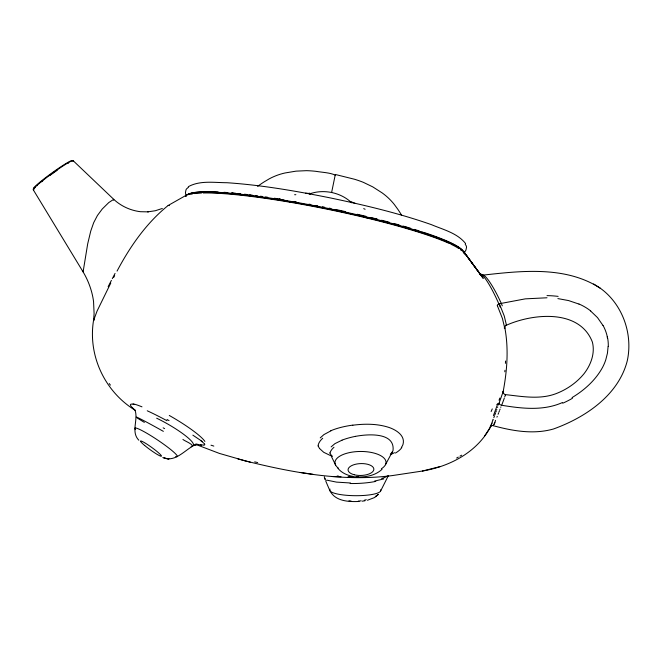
<?xml version="1.0" encoding="UTF-8"?>
<svg xmlns="http://www.w3.org/2000/svg" width="662" height="662" viewBox="0 0 662 662"><rect width="100%" height="100%" fill="white"/><g stroke="black" fill="none" stroke-linecap="round" stroke-linejoin="round"><path stroke-width="0.99" d="M94.302 319.862L93.64 320.3L97.074 311.049L110.786 283.03M608.105 346.375L607.459 353.136L605.804 359.723A50.072 49.675 -26.5 0 1 602.635 367.236C595.684 380.062 584.488 390.125 572.092 397.564M83.089 271.197L83.089 271.917L87.698 243.823L90.735 231.112L93.681 222.68L97.422 215.498L102.229 209.018L108.775 202.564L113.732 199.336C121.063 206.18 130.522 210.508 140.468 211.708L148.222 211.865L147.783 211.857L155.297 210.739L162.322 208.472M505.553 394.593L505.429 395.123M93.607 320.193L94.103 313.631L93.549 301.491C92.241 291.47 88.642 281.168 83.081 271.867L33.224 189.713L34.209 188.049A25.115 2.044 -36 0 1 36.857 185.501L38.065 184.441A24.668 2.011 -36 0 1 61.309 167.089A24.668 2.011 -36 0 1 73.019 161.255M93.64 319.787C87.583 355.304 104.728 391.763 135.387 410.407M406.782 227.745L406.857 228.663M504.187 327.938L504.758 328.335A2.78 2.764 10.8 0 1 506.447 325.158L504.245 315.956L499.363 303.75L525.314 298.86L547.011 297.776M504.775 328.286L502.408 318.447L497.394 305.77M331.645 192.361L335.32 174.478L354.418 179.228A105.672 104.935 10.8 0 1 363.33 182.331L372.739 186.866L382.09 192.857A60.548 60.126 10.8 0 1 394.32 204.484L397.928 209.432A123.033 122.164 10.8 0 1 401.511 215.076M335.187 175.132C330.346 172.65 322.063 172.393 315.89 171.326A105.672 104.935 10.8 0 0 306.473 170.672L296.038 171.144L285.09 172.964A60.548 60.126 10.8 0 0 269.26 178.839L263.997 181.967A123.033 122.164 10.8 0 0 257.642 186.361M502.789 393.054L503.228 391.275C507.216 369.917 508.838 347.773 504.56 326.316M502.657 392.98L503.228 391.275A2.78 2.764 10.8 0 0 505.545 394.635C521.97 396.422 539.282 399.716 555.327 393.915C566.374 389.827 576.412 382.959 583.917 373.856C590.843 365.043 595.27 353.227 592.366 342.022C579.465 308.608 532.629 313.482 506.289 325.282L506.066 325.042M502.359 393.907L499.189 402.835M504.742 396.869L505.545 394.577M504.328 398.094L501.705 405.268C521.739 408.562 543.32 411.102 562.452 402.529M499.082 403.092L499.098 403.059A2.805 1.398 16.3 0 0 501.564 405.26M499.827 398.061L499.057 400.229M498.767 404.019L498.933 403.53M498.428 404.995L498.594 404.499M497.551 407.486L497.733 406.981M496.657 410.001L496.839 409.497M496.301 411.003L495.937 411.996M495.581 412.98L494.862 414.9M494.514 415.844L493.835 417.648M500.77 407.37L500.935 406.94M500.108 409.108L499.769 409.985M493.165 419.385L493 419.84M492.909 420.056L492.048 422.298M499.438 410.862L498.925 412.161M497.816 403.53L497.435 404.49L496.814 404.366M498.585 413.022L498.081 414.296M497.253 416.348L496.93 417.134M495.077 421.57L495.59 420.362M388.164 476.127L388.453 475.473L380.683 490.89M33.514 188.248L34.068 188.513M113.566 200.197L113.732 199.336L73.143 160.676M113.715 277.403L114.65 275.632M117.05 271.097C130.042 246.537 146.385 223.003 168.156 205.477L186.907 194.868M385.45 464.732L392.434 451.683M484.501 436.126L490.592 426.8C477.103 452.204 449.945 466.437 422.373 471.046L392.194 475.597C342.701 481.87 292.811 472.825 244.882 460.777M463.698 251.303L463.127 252.106M331.132 446.891L334.931 443.639L342.031 440.172M391.507 452.982L390.332 454.215M320.251 437.896L323.908 434.611L330.992 430.797M248.564 195.447L249.094 194.992M187.454 188.074L187.015 188.438A4.609 4.584 10.8 0 0 185.997 189.853L185.459 192.559L186.039 196.407A141.817 16.79 11.6 0 1 328.104 208.398A141.817 16.79 11.6 0 1 463.897 253.38L465.949 250.079L466.52 247.373A4.609 4.584 10.8 0 0 466.147 245.676L465.196 244.22M377.108 495.366L375.404 496.732L378.333 494.382L374.328 497.634L367.451 500.265M382.057 469.3C375.288 475.614 365.656 477.443 356.686 476.822M498.478 304.197L499.148 303.8M456.598 458.054L458.286 457.094M459.974 456.135L461.662 455.183M188.298 186.701C199.974 180.221 214.157 182.687 226.95 182.72C261.73 185.054 296.137 191.07 330.272 197.905C364.398 205.071 398.45 213.098 431.392 224.641C443.25 229.673 457.31 233.007 465.601 243.566M187.934 187.751L188.455 187.478M394.511 452.709L391.474 454.173M168.156 205.477L169.348 205.601M248.631 195.315L250.062 194.959M204.103 445.195L204.815 444.607L204.417 443.548M383.753 478.924L374.626 481.051M422.373 471.046L440.023 466.611M197.433 444.541L194.347 445.303L195.34 444.765C184.921 449.498 175.413 463.052 162.786 457.525M355.519 436.374C367.294 434.073 395.156 431.881 393.029 450.491A33.423 15.954 5.8 0 1 391.573 452.998M33.886 189.721L33.224 189.713M362.172 501.192L364.994 500.786M352.896 425.203C364.547 423.713 376.661 423.647 387.982 427.131C395.313 429.373 405.558 435.215 403.017 444.351A40.837 18.329 3.5 0 1 401.304 447.462M482.391 275.193C521.466 270.824 565.869 265.661 600.542 288.392C622.677 304.462 633.046 334.128 627.303 360.666C618.598 395.247 585.216 417.598 553.415 429.009L553.3 429.042C533.522 434.603 512.901 431.028 493.496 425.765M191.119 446.767C195.878 445.129 183.887 440.751 182.919 439.394M359.094 501.457C348.857 501.937 335.444 501.366 330.09 490.972M350.562 482.995L336.445 482.11L327.078 480.19M305.472 193.221L308.194 193.337M332.175 476.541L341.038 476.781M347.939 476.963L350.893 477.045M366.285 217.69L374.46 218.518M557.884 298.595L568.617 300.581L578.952 304.073M201.505 445.212L195.869 443.937M306.043 473.28L313.06 474.34M300.209 472.42L305.91 473.289M376.504 218.824L377.026 218.907M231.808 193.014L235.159 193.561M237.459 193.941L241.051 194.554M243.55 194.984L246.156 195.439M352.954 476.375C347.178 475.399 341.286 472.751 337.694 467.993M407.684 228.531L406.998 228.307M409.017 228.837L418.748 231.162M419.865 231.435L420.982 231.708M422.075 231.981L423.167 232.246M254.688 461.844L257.683 462.581M279.389 198.89L280.415 199.146M195.638 444.368L219.403 453.42L244.717 460.702M237.89 458.932L250.426 462.208M281.904 199.543L284.255 200.197M285.148 200.462L288.375 201.496M210.996 445.187L213.834 446.089M352.805 202.489L355.337 203.449M289.095 201.753L290.419 202.249M331.339 455.977L323.71 452.303L319.556 448.513M163.15 427.834L163.878 428.24A29.898 5.958 29.8 0 1 164.615 428.628M167.039 419.476L169.042 420.618M405.367 226.727L406.145 227.207M192.857 435.149L202.224 441.446M600.31 288.227L593.624 283.981M590.645 311.024L597.513 317.611L602.958 325.431M331.67 455.994L332.258 456.557M138.83 440.213C130.571 431.814 138.565 419.849 134.998 410.092M109.238 383.563L110.413 385.11M463.574 251.527L483.144 278.222L463.574 251.527L482.126 276.683L464.194 252.462M331.554 456.772L335.651 465.138M497.369 305.72L497.303 305.563A2.822 0.968 -22.6 0 1 498.362 304.181M325.803 481.2L329.775 490.451M607.219 336.908L607.476 338.249M464.517 254.15L464.517 253.339A142.603 16.881 11.6 0 0 334.583 210.293A141.643 16.773 11.6 0 0 314.839 206.304A142.603 16.881 11.6 0 0 185.443 196.134M505.528 361.022A189.332 188 10.8 0 1 505.429 363.364M504.941 370.29A189.332 188 10.8 0 1 504.8 371.804M497.534 404.275A16.517 0.496 -70.1 0 1 493.405 415.628M492.263 408.901A51.669 6.008 -63.4 0 1 491.154 411.507M380.559 489.83A25.528 5.428 0.5 0 1 354.592 495.689A25.528 5.428 0.5 0 1 330.065 489.144M366.268 499.678A12.901 3.144 -0.6 0 1 364.249 500.273M361.179 500.811A12.901 3.144 -0.6 0 1 358.25 501.084M351.125 501.035A12.901 3.144 -0.6 0 1 348.948 500.811M135.478 429.621A25.528 2.789 33.8 0 1 157.63 440.031A25.528 2.789 33.8 0 1 175.744 456.548M144.366 422.389A31.213 0.877 29.4 0 1 138.25 417.854A31.213 0.877 29.4 0 1 163.373 431.359M156.646 418.202A32.777 5.718 29.7 0 1 193.263 445.361M203.673 444.988A42.782 5.039 24 0 1 200.636 444.765M134.659 409.761A42.277 5.131 28.9 0 1 132.317 407.61M132.193 407.535A43.146 4.924 29.6 0 1 133.956 404.424M133.045 403.861A42.285 4.609 29.3 0 1 141.974 406.849M147.254 410.788A41.541 4.262 28.8 0 1 166.965 420.718M169.273 415.455A42.343 6.405 30.2 0 1 204.897 441.446M201.099 441.008A42.782 4.617 24.9 0 1 203.788 443.275M338.257 468.051A25.528 11.047 -0.4 0 1 344.803 453.884A25.528 11.047 -0.4 0 1 378.085 454.413A25.528 11.047 -0.4 0 1 381.386 468.746M332.018 455.895A32.777 14.034 -7.2 0 1 329.866 452.916M329.999 452.916A31.362 13.604 -8.8 0 1 333.962 447.264M341.981 440.156A33.903 11.378 -8.1 0 1 355.494 436.341M319.614 448.505A41.085 17.452 -5.1 0 1 318.265 445.998M318.041 446.014A41.996 17.857 -5 0 1 322.708 438.269M330.801 430.739A41.474 15.085 -4.8 0 1 352.854 425.112M401.834 447.545A41.632 18.561 2.7 0 1 395.446 453.048M375.801 481.39A32.256 7.613 -1.8 0 1 350.124 483.517M387.295 476.036A33.472 7.878 2.3 0 1 381.651 478.461M325.414 478.775A31.362 6.446 1.3 0 1 324.38 476.764M326.292 480.355A32.786 7.307 -7.7 0 1 324.587 478.833M338.505 476.11A44.395 7.687 -0.1 0 1 337.165 476.003M358.192 476.764A41.127 8.995 -0.9 0 1 348.849 476.748M112.308 278.652A72.415 4.27 -61.2 0 1 115.064 273.398M108.154 286.704A71.819 4.568 -61.1 0 1 111.406 280.382M34.052 188.802A23.989 1.961 -35.9 0 1 51.446 173.295A23.989 1.961 -35.9 0 1 72.15 161.164M35.053 187.735A23.294 1.903 -35.8 0 1 35.475 187.272M37.064 185.724A23.294 1.903 -35.8 0 1 37.312 185.501M41.673 181.785A23.294 1.903 -35.8 0 1 42.815 180.867M49.708 175.604A23.294 1.903 -35.8 0 1 57.147 170.3M68.343 163.175A23.294 1.903 -35.8 0 1 68.616 163.026M190.59 194.355A141.502 16.757 11.6 0 1 192.435 193.933M194.595 193.585A141.502 16.757 11.6 0 1 201.513 193.039M203.151 192.99A141.502 16.757 11.6 0 1 314.855 206.743A140.551 16.641 11.6 0 1 334.434 210.698A141.502 16.757 11.6 0 1 449.349 243.492M450.855 244.187A141.502 16.757 11.6 0 1 458.799 248.531M460.33 249.624A141.502 16.757 11.6 0 1 461.555 250.658M572.481 398.243A85.969 84.562 -68.4 0 1 562.733 403.208M607.675 338.216A42.07 41.524 55.8 0 1 608.287 346.383M603.032 325.39A40.051 38.744 66.5 0 1 607.319 336.892M578.977 303.999A52.563 52.124 9.4 0 1 590.711 310.933M547.011 295.6A109.354 104.695 13.9 0 1 558.124 296.377M482.159 275.251A28.905 4.808 64.4 0 1 502.309 305.811M481.597 275.582A28.905 2.11 62.8 0 1 482.35 275.64M482.234 275.409A2.78 2.764 10.8 0 1 480.355 275.02M479.644 274.043A31.139 4.907 65.5 0 1 500.182 307.06M495.085 422.157A16.732 0.554 -63.5 0 1 493.273 425.261M490.335 426.957A2.78 2.764 10.8 0 1 493.463 425.649M494.291 424.292A16.732 0.745 -67 0 1 494.82 422.728M492.139 422.728A19.463 0.563 -65.5 0 1 490.203 426.419M490.947 426.353A19.463 0.753 -68.7 0 1 491.866 423.366M188.215 194.694A140.576 16.641 11.6 0 1 218.129 191.947M223.922 192.294A140.576 16.641 11.6 0 1 227.877 192.592M231.799 192.923A140.576 16.641 11.6 0 1 235.68 193.279M238.676 193.577A140.576 16.641 11.6 0 1 240.703 193.792M244.485 194.206A140.576 16.641 11.6 0 1 247.389 194.545M250.344 194.901A140.576 16.641 11.6 0 1 252.338 195.149M255.333 195.53A140.576 16.641 11.6 0 1 257.361 195.795M260.439 196.209A140.576 16.641 11.6 0 1 262.516 196.498M265.561 196.928A140.576 16.641 11.6 0 1 267.481 197.21M274.316 198.228A140.576 16.641 11.6 0 1 280.233 199.154M294.127 201.471A140.576 16.641 11.6 0 1 296.113 201.819M308.947 204.153A140.576 16.641 11.6 0 1 310.908 204.525M315.815 205.46A140.576 16.641 11.6 0 1 317.719 205.832M322.477 206.776A140.576 16.641 11.6 0 1 324.388 207.156M329.155 208.133A140.576 16.641 11.6 0 1 331.058 208.522M335.816 209.523A140.576 16.641 11.6 0 1 345.448 211.608M357.166 214.256A140.576 16.641 11.6 0 1 365.97 216.333M370.91 217.533A140.576 16.641 11.6 0 1 376.752 218.99M381.593 220.223A140.576 16.641 11.6 0 1 389.231 222.233M394.155 223.557A140.576 16.641 11.6 0 1 399.153 224.948M403.05 226.056A140.576 16.641 11.6 0 1 410.655 228.282M414.304 229.391A140.576 16.641 11.6 0 1 419.137 230.897M424.665 232.693A140.576 16.641 11.6 0 1 462.523 250.948M351.514 202.787A6.951 6.901 10.8 0 0 350.943 202.133C340.326 192.41 323.677 188.993 310.081 193.743A6.951 6.901 10.8 0 0 309.278 194.131M350.728 202.464A10.22 1.158 27.6 0 1 350.521 201.91M350.695 201.993A9.773 1.316 30.4 0 1 352.101 202.001M363.695 208.638A63.957 4.444 26.4 0 1 365.126 209.266M310.528 193.709A10.22 1.167 -4.4 0 1 310.263 194.074M309.03 193.172A9.773 1.324 -7.2 0 1 310.354 193.718M294.615 194.711A63.957 4.493 -3.2 0 1 295.864 194.702M168.007 458.783L164.027 458.03L169 458.973L168.007 458.783M144.688 445.501A12.901 1.382 35.9 0 0 161.387 456.226A12.901 1.382 35.9 0 0 146.881 444.128A12.901 1.382 35.9 0 0 144.688 445.501M354.178 474.737A12.901 5.941 -1.7 0 0 373.848 469.408A12.901 5.941 -1.7 0 0 354.849 464.434A12.901 5.941 -1.7 0 0 354.178 474.737"/></g></svg>
